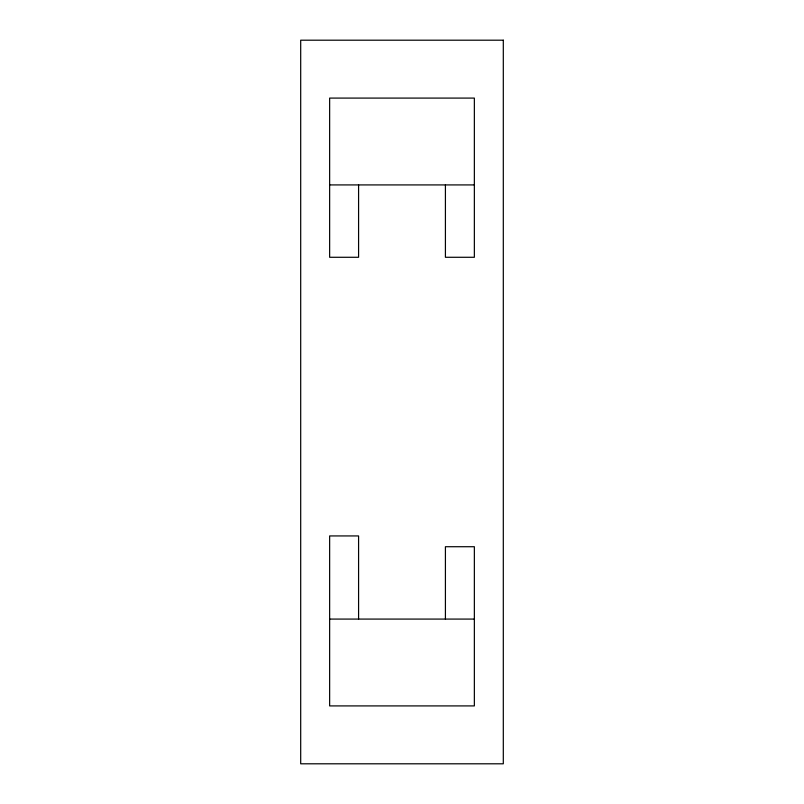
<?xml version="1.0" encoding="UTF-8"?>
<svg xmlns="http://www.w3.org/2000/svg" width="804" height="804" viewBox="0 0 804 804"><rect width="100%" height="100%" fill="white"/><g stroke="black" fill="none" stroke-linecap="round" stroke-linejoin="round"><path stroke-width="1.21" d="M329.64 184.92L474.36 184.92M329.64 619.08L474.36 619.08M445.416 184.92L445.416 257.28L474.36 257.28L474.36 98.088L329.64 98.088L329.64 257.28L358.584 257.28L358.584 184.92M445.416 619.08L445.416 546.72L474.36 546.72L474.36 705.912L329.64 705.912L329.64 535.936L358.584 535.936L358.584 619.08M503.304 40.2L300.696 40.2L300.696 763.8L503.304 763.8L503.304 40.2"/></g></svg>
